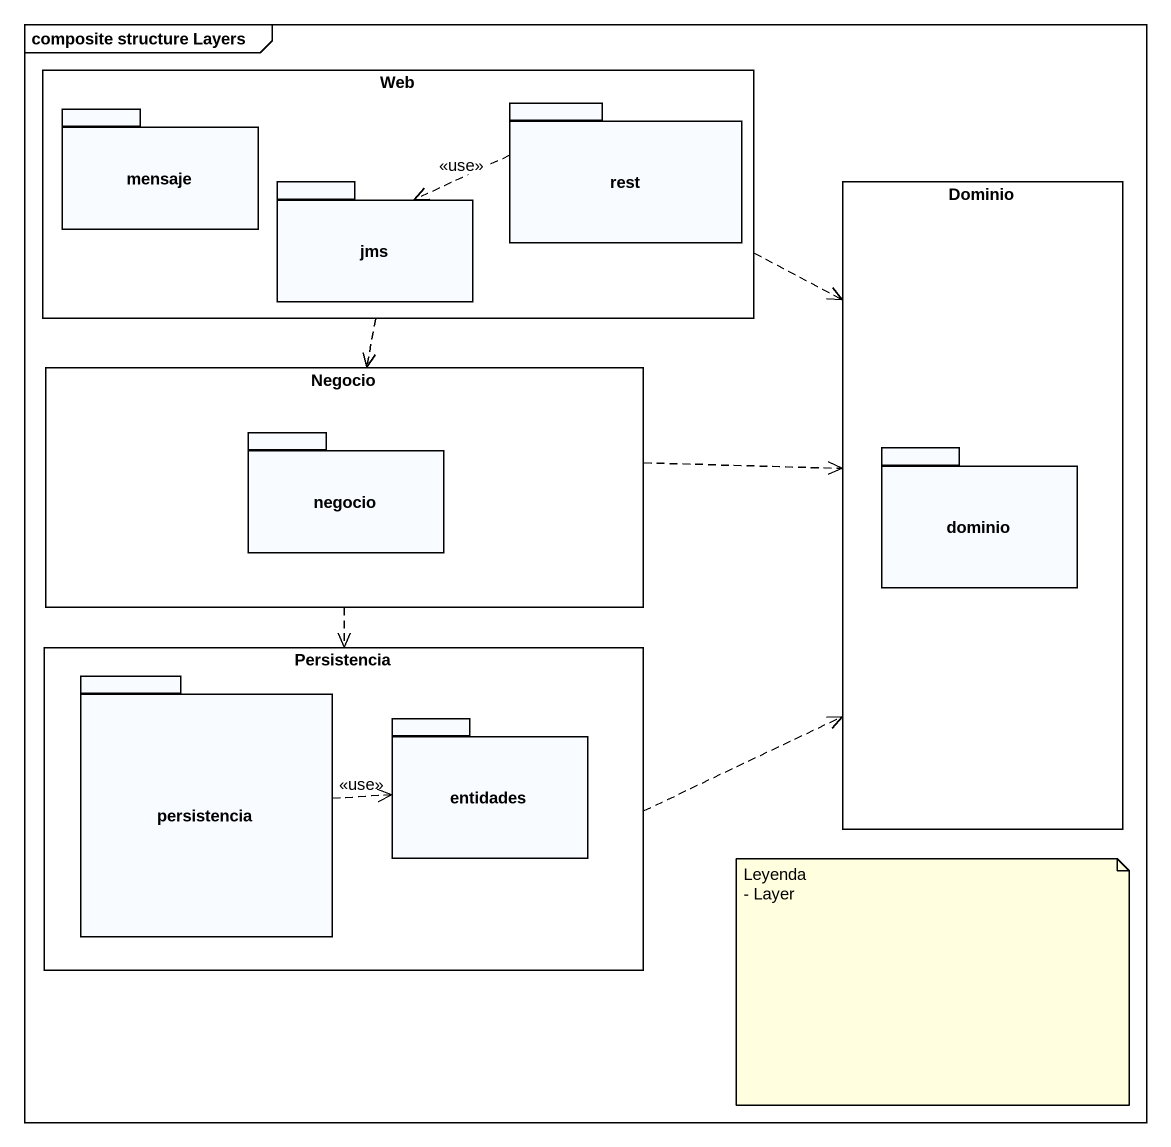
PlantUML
@startuml
mainframe composite structure Layers
rectangle Web {
  package mensaje {
  }
  package rest {
  }
  package jms {
  }
}
rectangle Dominio {
  package dominio {
  }
}
rectangle Negocio {
  package negocio {
  }
}
rectangle Persistencia {
  package persistencia {
  }
  package entidades {
  }
}
rectangle " " as rectangle1
Web .right.> Dominio
Web ..> Negocio
rest .left.> jms : <<use>>
Negocio .right.> Dominio
Negocio ..> Persistencia
Persistencia .right.> Dominio
persistencia .right.> entidades : <<use>>
note as N1
  Leyenda
  - Layer
end note
@enduml
